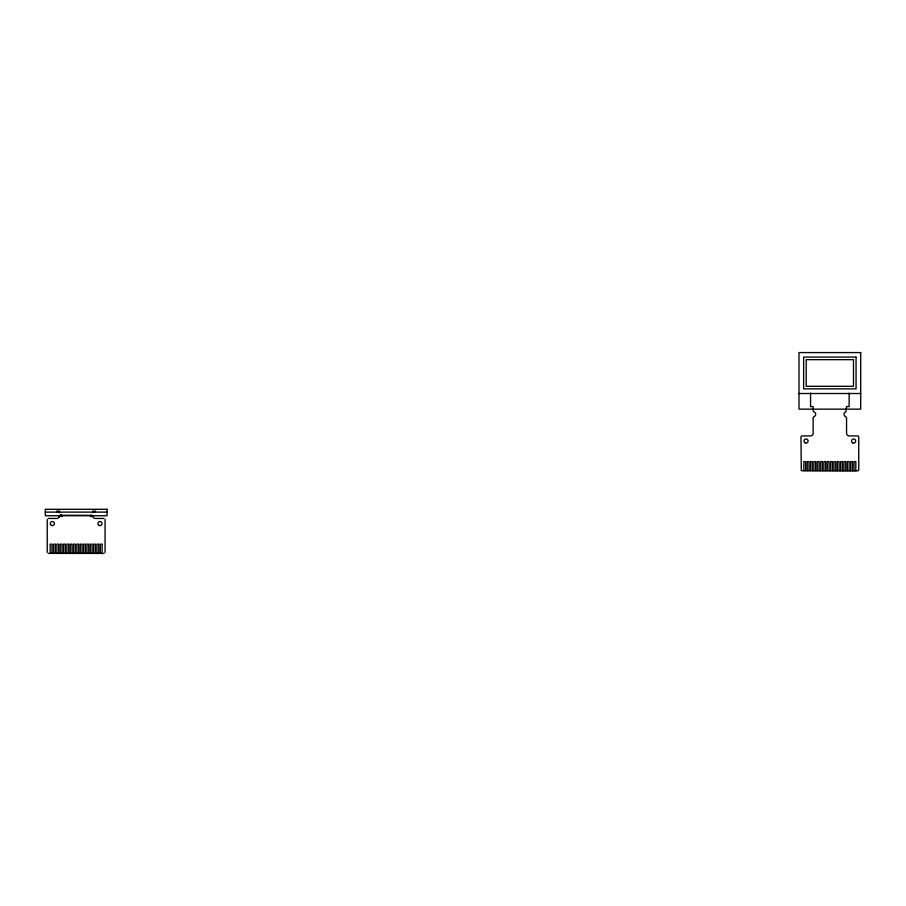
<?xml version="1.0" encoding="UTF-8"?>
<svg xmlns="http://www.w3.org/2000/svg" width="906" height="906" viewBox="0 0 906 906"><rect width="100%" height="100%" fill="white"/><g stroke="black" fill="none" stroke-linecap="round" stroke-linejoin="round"><path stroke-width="1.36" d="M59.275 516.307L59.139 517.122M90.509 515.435L91.257 515.355L60.996 515.254L61.246 515.763M61.97 516.454C60.034 517.077 59.671 514.948 61.902 515.435M798.99 393.521L860.7 393.521M45.3 512.116L107.01 512.116M48.256 518.447L56.874 518.447A2.571 2.571 0 0 0 58.686 517.677M104.054 518.447L95.436 518.447A2.571 2.571 0 0 1 93.624 517.7M48.256 553.396L104.054 553.419M91.166 515.446C93.046 515.276 91.8 517.088 90.374 516.454M93.454 517.496L93.024 516.273M855.819 470.86L855.819 461.607L854.018 461.607L854.018 470.86M852.467 470.86L852.467 461.607L850.677 461.607L850.677 470.86M849.126 393.079L849.126 406.579L846.555 406.579L845.898 411.811A2.571 2.571 0 0 0 845.819 416.76L846.555 417.666L846.555 433.317A2.571 2.571 0 0 0 849.126 435.899L857.835 435.899L858.729 436.635L858.775 469.829L858.027 470.826L801.3 470.633L800.961 436.635L801.855 435.899L810.564 435.899A2.571 2.571 0 0 0 813.135 433.317L813.135 417.666L813.871 416.76A2.571 2.571 0 0 0 813.871 411.834L813.146 411.007L813.135 406.579L810.564 406.579L810.564 393.079M849.126 470.86L849.126 461.607L847.325 461.607L847.325 470.86M845.785 470.86L845.785 461.607L843.984 461.607L843.984 470.86M842.444 470.86L842.444 461.607L840.643 461.607L840.643 470.86M839.103 470.86L839.103 461.607L837.303 461.607L837.303 470.86M835.762 470.86L835.762 461.607L833.962 461.607L833.962 470.86M832.421 470.86L832.421 461.607L830.621 461.607L830.621 470.86M829.069 470.86L829.069 461.607L827.269 461.607L827.269 470.86M825.728 470.86L825.728 461.607L823.928 461.607L823.928 470.86M822.388 470.86L822.388 461.607L820.587 461.607L820.587 470.86M819.047 470.86L819.047 461.607L817.246 461.607L817.246 470.86M815.706 470.86L815.706 461.607L813.905 461.607L813.905 470.86M812.365 470.86L812.365 461.607L810.564 461.607L810.564 470.86M809.024 470.86L809.024 461.607L807.223 461.607L807.223 470.86M805.672 470.86L805.672 461.607L803.871 461.607L803.871 470.86M105.085 519.455L105.085 552.388M102.129 553.419L102.129 544.144L100.328 544.144L100.328 553.419M98.777 553.419L98.777 544.144L96.976 544.144L96.976 553.419M95.436 512.116L95.436 511.097L92.865 511.097L92.865 512.785M95.436 553.419L95.436 544.144L93.635 544.155L93.635 553.419M92.865 515.457L92.865 516.635M92.095 553.419L92.095 544.144L90.294 544.155L90.294 553.419M88.754 553.419L88.754 544.144L86.953 544.155L86.953 553.419M85.413 553.419L85.413 544.144L83.612 544.155L83.612 553.419M82.072 553.419L82.072 544.144L80.272 544.155L80.272 553.419M78.731 553.419L78.731 544.144L76.931 544.155L76.931 553.419M75.379 553.419L75.379 544.144L73.579 544.155L73.579 553.419M72.038 553.419L72.038 544.144L70.238 544.155L70.238 553.419M68.697 553.419L68.697 544.144L66.897 544.144L66.897 553.419M65.357 553.419L65.357 544.144L63.556 544.155L63.556 553.419M62.016 553.419L62.016 544.144L60.215 544.144L60.215 553.419M59.445 512.785L59.445 510.984L56.874 511.097L56.874 512.116M59.445 515.457L59.445 516.635M58.675 553.419L58.675 544.144L56.874 544.155L56.874 553.419M55.323 553.419L55.323 544.144L53.533 544.155L53.533 553.419M51.982 553.419L51.982 544.144L50.181 544.155L50.181 553.419M47.225 519.455L47.225 552.388M60.759 514.506A1.869 1.325 22.3 0 1 61.166 514.767M91.37 516.511A2.027 0.623 79.1 0 1 90.86 515.922M860.7 352.581L798.99 352.581L798.99 409.15L860.7 409.15L860.7 352.581M856.057 357.089L803.633 357.089L803.633 388.867L856.057 388.867L856.057 357.089M853.486 359.659L806.204 359.659L806.204 386.296L853.486 386.296L853.486 359.659M107.01 509.297L45.3 509.297L45.3 515.718L107.01 515.718L107.01 509.297M852.603 442.819A2.061 2.061 0 0 0 855.683 441.041A2.061 2.061 0 0 0 852.603 439.251A2.061 2.061 0 0 0 852.603 442.819M805.038 442.819A2.061 2.061 0 0 0 808.118 441.041A2.061 2.061 0 0 0 805.038 439.251A2.061 2.061 0 0 0 805.038 442.819M98.913 525.355A2.061 2.061 0 0 0 101.993 523.577A2.061 2.061 0 0 0 98.913 521.788A2.061 2.061 0 0 0 98.913 525.355M51.348 525.355A2.061 2.061 0 0 0 54.428 523.577A2.061 2.061 0 0 0 51.348 521.788A2.061 2.061 0 0 0 51.348 525.355"/></g></svg>
